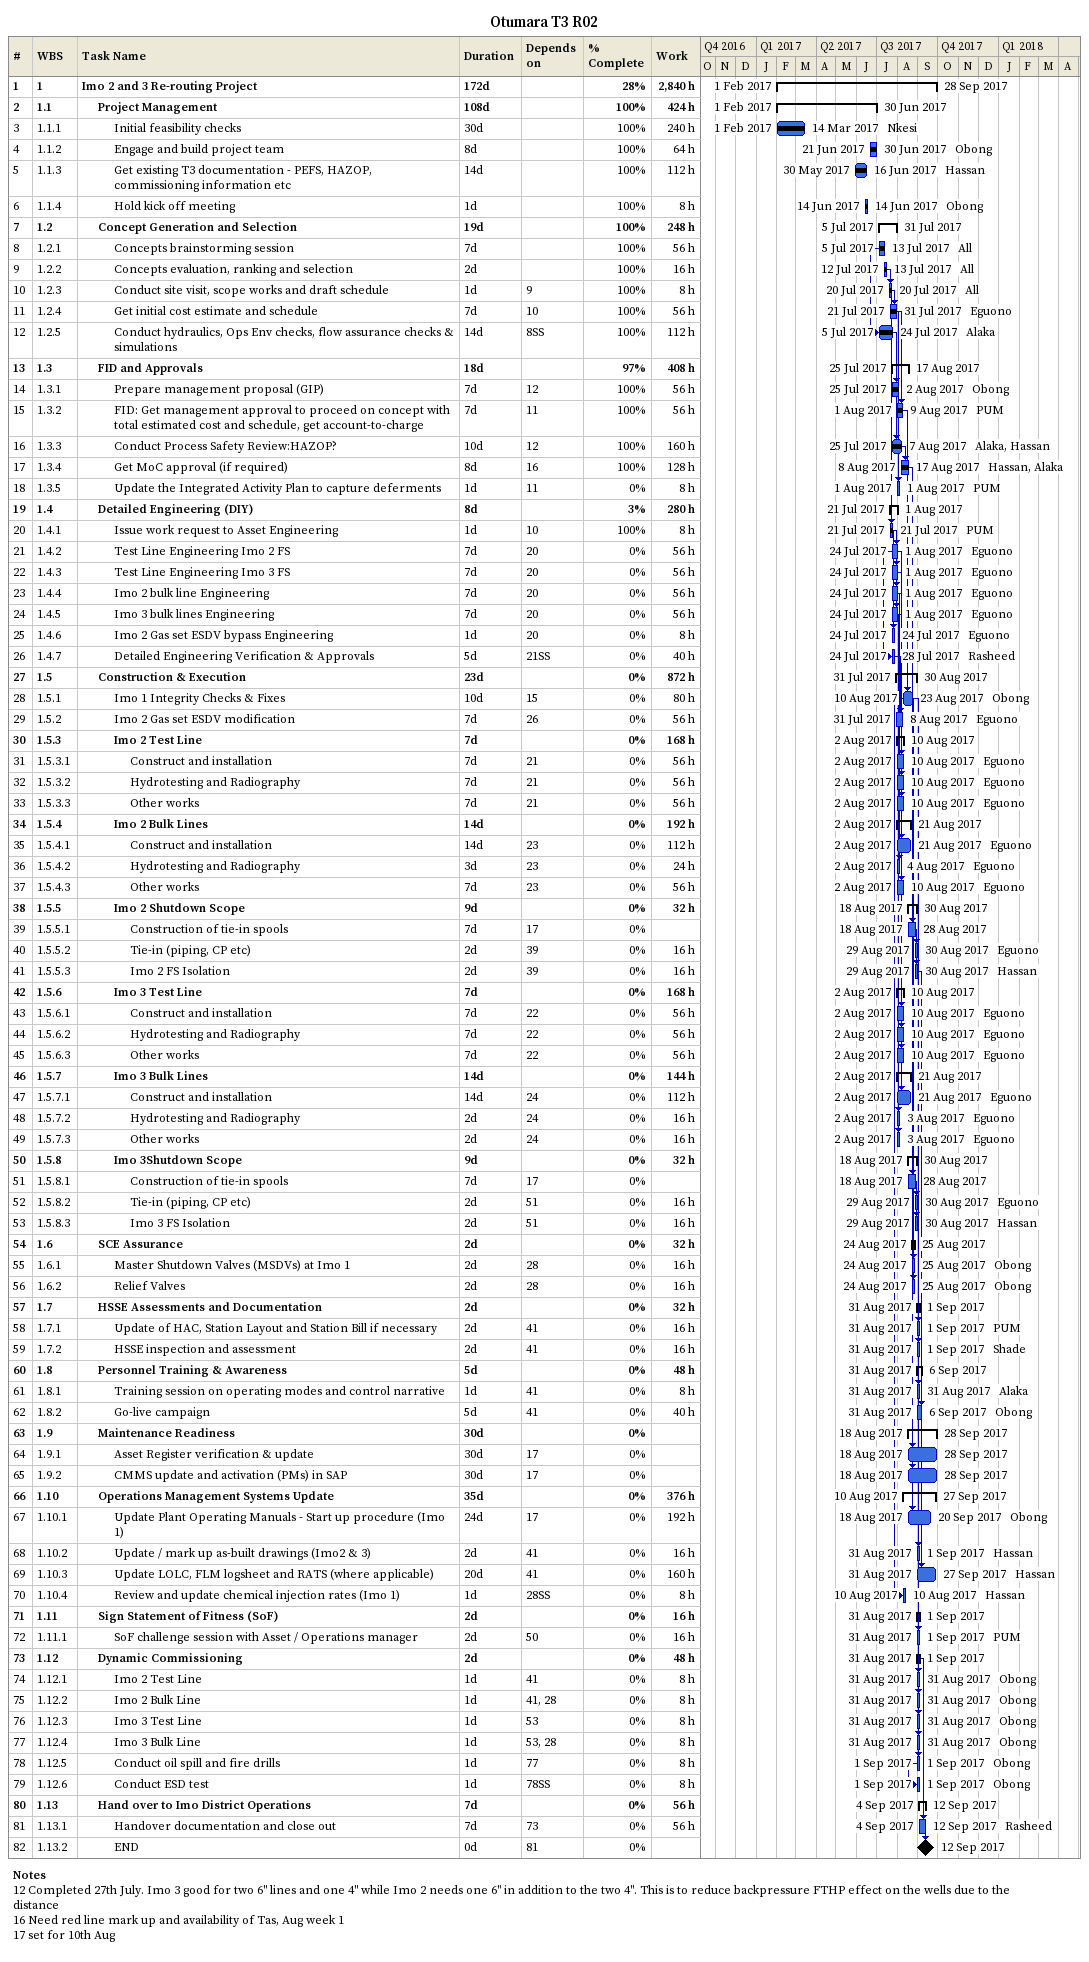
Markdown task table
Otumara T3 R02

| ID | WBS | Task | Duration | Start | Finish | Predecessors | Resources | % complete | Work (h) |
|---|---|---|---|---|---|---|---|---|---|
| 1 | 1 | **Imo 2 and 3 Re-routing Project** | 172d | 2017-02-01 | 2017-09-28 |  |  | 28 | 2840 |
| 2 | 1.1 | **Project Management** | 108d | 2017-02-01 | 2017-06-30 |  |  | 100 | 424 |
| 3 | 1.1.1 | Initial feasibility checks | 30d | 2017-02-01 | 2017-03-14 |  | Nkesi | 100 | 240 |
| 4 | 1.1.2 | Engage and build project team | 8d | 2017-06-21 | 2017-06-30 |  | Obong | 100 | 64 |
| 5 | 1.1.3 | Get existing T3 documentation - PEFS, HAZOP, commissioning information etc | 14d | 2017-05-30 | 2017-06-16 |  | Hassan | 100 | 112 |
| 6 | 1.1.4 | Hold kick off meeting | 1d | 2017-06-14 | 2017-06-14 |  | Obong | 100 | 8 |
| 7 | 1.2 | **Concept Generation and Selection** | 19d | 2017-07-05 | 2017-07-31 |  |  | 100 | 248 |
| 8 | 1.2.1 | Concepts brainstorming session | 7d | 2017-07-05 | 2017-07-13 |  | All | 100 | 56 |
| 9 | 1.2.2 | Concepts evaluation, ranking and selection | 2d | 2017-07-12 | 2017-07-13 |  | All | 100 | 16 |
| 10 | 1.2.3 | Conduct site visit, scope works and draft schedule | 1d | 2017-07-20 | 2017-07-20 | 9 | All | 100 | 8 |
| 11 | 1.2.4 | Get initial cost estimate and schedule | 7d | 2017-07-21 | 2017-07-31 | 10 | Eguono | 100 | 56 |
| 12 | 1.2.5 | Conduct hydraulics, Ops Env checks, flow assurance checks & simulations | 14d | 2017-07-05 | 2017-07-24 | 8SS | Alaka | 100 | 112 |
| 13 | 1.3 | **FID and Approvals** | 18d | 2017-07-25 | 2017-08-17 |  |  | 97 | 408 |
| 14 | 1.3.1 | Prepare management proposal (GIP) | 7d | 2017-07-25 | 2017-08-02 | 12 | Obong | 100 | 56 |
| 15 | 1.3.2 | FID: Get management approval to proceed on concept with total estimated cost and schedule, get account-to-charge | 7d | 2017-08-01 | 2017-08-09 | 11 | PUM | 100 | 56 |
| 16 | 1.3.3 | Conduct Process Safety Review:HAZOP? | 10d | 2017-07-25 | 2017-08-07 | 12 | Alaka, Hassan | 100 | 160 |
| 17 | 1.3.4 | Get MoC approval (if required) | 8d | 2017-08-08 | 2017-08-17 | 16 | Hassan, Alaka | 100 | 128 |
| 18 | 1.3.5 | Update the Integrated Activity Plan to capture deferments | 1d | 2017-08-01 | 2017-08-01 | 11 | PUM | 0 | 8 |
| 19 | 1.4 | **Detailed Engineering (DIY)** | 8d | 2017-07-21 | 2017-08-01 |  |  | 3 | 280 |
| 20 | 1.4.1 | Issue work request to Asset Engineering | 1d | 2017-07-21 | 2017-07-21 | 10 | PUM | 100 | 8 |
| 21 | 1.4.2 | Test Line Engineering Imo 2 FS | 7d | 2017-07-24 | 2017-08-01 | 20 | Eguono | 0 | 56 |
| 22 | 1.4.3 | Test Line Engineering Imo 3 FS | 7d | 2017-07-24 | 2017-08-01 | 20 | Eguono | 0 | 56 |
| 23 | 1.4.4 | Imo 2 bulk line Engineering | 7d | 2017-07-24 | 2017-08-01 | 20 | Eguono | 0 | 56 |
| 24 | 1.4.5 | Imo 3 bulk lines Engineering | 7d | 2017-07-24 | 2017-08-01 | 20 | Eguono | 0 | 56 |
| 25 | 1.4.6 | Imo 2 Gas set ESDV bypass Engineering | 1d | 2017-07-24 | 2017-07-24 | 20 | Eguono | 0 | 8 |
| 26 | 1.4.7 | Detailed Engineering Verification & Approvals | 5d | 2017-07-24 | 2017-07-28 | 21SS | Rasheed | 0 | 40 |
| 27 | 1.5 | **Construction & Execution** | 23d | 2017-07-31 | 2017-08-30 |  |  | 0 | 872 |
| 28 | 1.5.1 | Imo 1 Integrity Checks & Fixes | 10d | 2017-08-10 | 2017-08-23 | 15 | Obong | 0 | 80 |
| 29 | 1.5.2 | Imo 2 Gas set ESDV modification | 7d | 2017-07-31 | 2017-08-08 | 26 | Eguono | 0 | 56 |
| 30 | 1.5.3 | **Imo 2 Test Line** | 7d | 2017-08-02 | 2017-08-10 |  |  | 0 | 168 |
| 31 | 1.5.3.1 | Construct and installation | 7d | 2017-08-02 | 2017-08-10 | 21 | Eguono | 0 | 56 |
| 32 | 1.5.3.2 | Hydrotesting and Radiography | 7d | 2017-08-02 | 2017-08-10 | 21 | Eguono | 0 | 56 |
| 33 | 1.5.3.3 | Other works | 7d | 2017-08-02 | 2017-08-10 | 21 | Eguono | 0 | 56 |
| 34 | 1.5.4 | **Imo 2 Bulk Lines** | 14d | 2017-08-02 | 2017-08-21 |  |  | 0 | 192 |
| 35 | 1.5.4.1 | Construct and installation | 14d | 2017-08-02 | 2017-08-21 | 23 | Eguono | 0 | 112 |
| 36 | 1.5.4.2 | Hydrotesting and Radiography | 3d | 2017-08-02 | 2017-08-04 | 23 | Eguono | 0 | 24 |
| 37 | 1.5.4.3 | Other works | 7d | 2017-08-02 | 2017-08-10 | 23 | Eguono | 0 | 56 |
| 38 | 1.5.5 | **Imo 2 Shutdown Scope** | 9d | 2017-08-18 | 2017-08-30 |  |  | 0 | 32 |
| 39 | 1.5.5.1 | Construction of tie-in spools | 7d | 2017-08-18 | 2017-08-28 | 17 |  | 0 |  |
| 40 | 1.5.5.2 | Tie-in (piping, CP etc) | 2d | 2017-08-29 | 2017-08-30 | 39 | Eguono | 0 | 16 |
| 41 | 1.5.5.3 | Imo 2 FS Isolation | 2d | 2017-08-29 | 2017-08-30 | 39 | Hassan | 0 | 16 |
| 42 | 1.5.6 | **Imo 3 Test Line** | 7d | 2017-08-02 | 2017-08-10 |  |  | 0 | 168 |
| 43 | 1.5.6.1 | Construct and installation | 7d | 2017-08-02 | 2017-08-10 | 22 | Eguono | 0 | 56 |
| 44 | 1.5.6.2 | Hydrotesting and Radiography | 7d | 2017-08-02 | 2017-08-10 | 22 | Eguono | 0 | 56 |
| 45 | 1.5.6.3 | Other works | 7d | 2017-08-02 | 2017-08-10 | 22 | Eguono | 0 | 56 |
| 46 | 1.5.7 | **Imo 3 Bulk Lines** | 14d | 2017-08-02 | 2017-08-21 |  |  | 0 | 144 |
| 47 | 1.5.7.1 | Construct and installation | 14d | 2017-08-02 | 2017-08-21 | 24 | Eguono | 0 | 112 |
| 48 | 1.5.7.2 | Hydrotesting and Radiography | 2d | 2017-08-02 | 2017-08-03 | 24 | Eguono | 0 | 16 |
| 49 | 1.5.7.3 | Other works | 2d | 2017-08-02 | 2017-08-03 | 24 | Eguono | 0 | 16 |
| 50 | 1.5.8 | **Imo 3Shutdown Scope** | 9d | 2017-08-18 | 2017-08-30 |  |  | 0 | 32 |
| 51 | 1.5.8.1 | Construction of tie-in spools | 7d | 2017-08-18 | 2017-08-28 | 17 |  | 0 |  |
| 52 | 1.5.8.2 | Tie-in (piping, CP etc) | 2d | 2017-08-29 | 2017-08-30 | 51 | Eguono | 0 | 16 |
| 53 | 1.5.8.3 | Imo 3 FS Isolation | 2d | 2017-08-29 | 2017-08-30 | 51 | Hassan | 0 | 16 |
| 54 | 1.6 | **SCE Assurance** | 2d | 2017-08-24 | 2017-08-25 |  |  | 0 | 32 |
| 55 | 1.6.1 | Master Shutdown Valves (MSDVs) at Imo 1 | 2d | 2017-08-24 | 2017-08-25 | 28 | Obong | 0 | 16 |
| 56 | 1.6.2 | Relief Valves | 2d | 2017-08-24 | 2017-08-25 | 28 | Obong | 0 | 16 |
| 57 | 1.7 | **HSSE Assessments and Documentation** | 2d | 2017-08-31 | 2017-09-01 |  |  | 0 | 32 |
| 58 | 1.7.1 | Update of HAC, Station Layout and Station Bill if necessary | 2d | 2017-08-31 | 2017-09-01 | 41 | PUM | 0 | 16 |
| 59 | 1.7.2 | HSSE inspection and assessment | 2d | 2017-08-31 | 2017-09-01 | 41 | Shade | 0 | 16 |
| 60 | 1.8 | **Personnel Training & Awareness** | 5d | 2017-08-31 | 2017-09-06 |  |  | 0 | 48 |
| 61 | 1.8.1 | Training session on operating modes and control narrative | 1d | 2017-08-31 | 2017-08-31 | 41 | Alaka | 0 | 8 |
| 62 | 1.8.2 | Go-live campaign | 5d | 2017-08-31 | 2017-09-06 | 41 | Obong | 0 | 40 |
| 63 | 1.9 | **Maintenance Readiness** | 30d | 2017-08-18 | 2017-09-28 |  |  | 0 |  |
| 64 | 1.9.1 | Asset Register verification & update | 30d | 2017-08-18 | 2017-09-28 | 17 |  | 0 |  |
| 65 | 1.9.2 | CMMS update and activation (PMs) in SAP | 30d | 2017-08-18 | 2017-09-28 | 17 |  | 0 |  |
| 66 | 1.10 | **Operations Management Systems Update** | 35d | 2017-08-10 | 2017-09-27 |  |  | 0 | 376 |
| 67 | 1.10.1 | Update Plant Operating Manuals - Start up procedure (Imo 1) | 24d | 2017-08-18 | 2017-09-20 | 17 | Obong | 0 | 192 |
| 68 | 1.10.2 | Update / mark up as-built drawings (Imo2 & 3) | 2d | 2017-08-31 | 2017-09-01 | 41 | Hassan | 0 | 16 |
| 69 | 1.10.3 | Update LOLC, FLM logsheet and RATS (where applicable) | 20d | 2017-08-31 | 2017-09-27 | 41 | Hassan | 0 | 160 |
| 70 | 1.10.4 | Review and update chemical injection rates (Imo 1) | 1d | 2017-08-10 | 2017-08-10 | 28SS | Hassan | 0 | 8 |
| 71 | 1.11 | **Sign Statement of Fitness (SoF)** | 2d | 2017-08-31 | 2017-09-01 |  |  | 0 | 16 |
| 72 | 1.11.1 | SoF challenge session with Asset / Operations manager | 2d | 2017-08-31 | 2017-09-01 | 50 | PUM | 0 | 16 |
| 73 | 1.12 | **Dynamic Commissioning** | 2d | 2017-08-31 | 2017-09-01 |  |  | 0 | 48 |
| 74 | 1.12.1 | Imo 2 Test Line | 1d | 2017-08-31 | 2017-08-31 | 41 | Obong | 0 | 8 |
| 75 | 1.12.2 | Imo 2 Bulk Line | 1d | 2017-08-31 | 2017-08-31 | 41, 28 | Obong | 0 | 8 |
| 76 | 1.12.3 | Imo 3 Test Line | 1d | 2017-08-31 | 2017-08-31 | 53 | Obong | 0 | 8 |
| 77 | 1.12.4 | Imo 3 Bulk Line | 1d | 2017-08-31 | 2017-08-31 | 53, 28 | Obong | 0 | 8 |
| 78 | 1.12.5 | Conduct oil spill and fire drills | 1d | 2017-09-01 | 2017-09-01 | 77 | Obong | 0 | 8 |
| 79 | 1.12.6 | Conduct ESD test | 1d | 2017-09-01 | 2017-09-01 | 78SS | Obong | 0 | 8 |
| 80 | 1.13 | **Hand over to Imo District Operations** | 7d | 2017-09-04 | 2017-09-12 |  |  | 0 | 56 |
| 81 | 1.13.1 | Handover documentation and close out | 7d | 2017-09-04 | 2017-09-12 | 73 | Rasheed | 0 | 56 |
| 82 | 1.13.2 | END | 0d | 2017-09-12 | 2017-09-12 | 81 |  | 0 |  |

Notes
- 12: Completed 27th July. Imo 3 good for two 6" lines and one 4" while Imo 2 needs one 6" in addition to the two 4". This is to reduce backpressure FTHP effect on the wells due to the distance
- 16: Need red line mark up and availability of Tas, Aug week 1
- 17: set for 10th Aug
